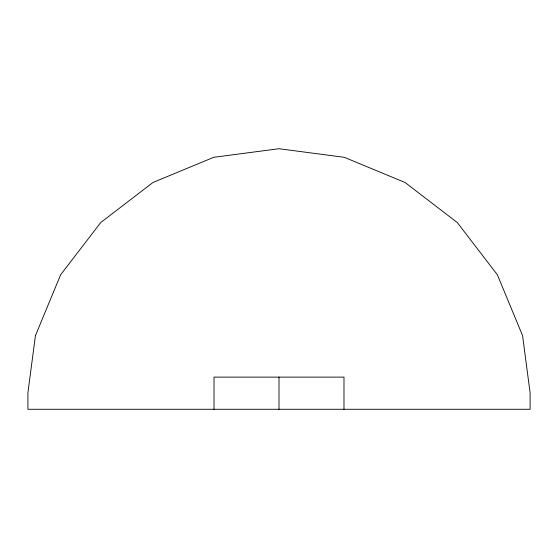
<?xml version="1.0" encoding="UTF-8"?>
<svg xmlns="http://www.w3.org/2000/svg" width="558" height="558" viewBox="0 0 558 558"><rect width="100%" height="100%" fill="white"/><g stroke="black" fill="none" stroke-linecap="round" stroke-linejoin="round"><path stroke-width="0.84" d="M343.986 409.279L343.986 377.117L214.014 377.117L214.014 409.279M279 377.117L279 409.279M35.433 335.616L27.9 392.825L27.9 409.279L530.1 409.279L530.1 392.825L522.567 335.616L497.38 274.801L457.302 222.572L405.08 182.501L344.265 157.307L279 148.721L213.735 157.307L152.92 182.501L100.698 222.572L60.62 274.801L35.433 335.616"/></g></svg>
